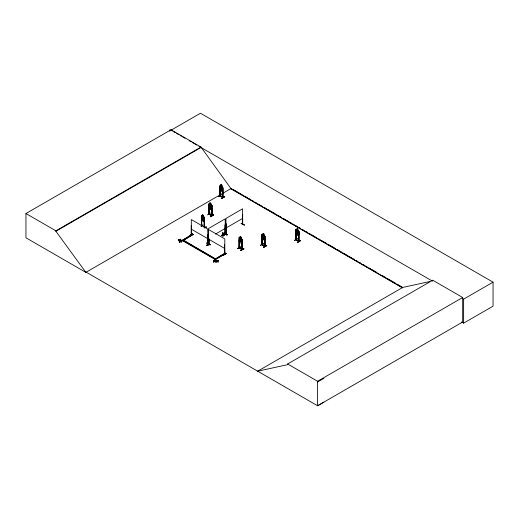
<?xml version="1.0" encoding="UTF-8"?>
<svg xmlns="http://www.w3.org/2000/svg" width="519" height="519" viewBox="0 0 519 519"><rect width="100%" height="100%" fill="white"/><g stroke="black" fill="none" stroke-linecap="round" stroke-linejoin="round"><path stroke-width="0.78" d="M222.826 234.906C222.061 229.567 225.382 237.3 222.255 235.613L222.885 233.012M222.567 235.769L222.768 233.089L222.113 235.399M222.826 233.025L222.184 235.165M222.255 235.613L222.794 233.128M206.847 243.152C213.491 247.784 208.34 242.126 206.847 243.158M210.15 244.65L206.997 242.892M224.409 232.836L227.569 234.796L224.273 233.076M223.605 235.548L223.021 233.076L223.676 235.315M202.832 217.74L203.792 217.234L203.143 218.214L203.824 220.004L202.942 218.35C202.572 219.998 201.301 218.642 202.721 217.961L202.079 216.248L202.89 217.746M210.39 205.654L211.343 205.141L210.695 206.127L211.376 207.918L210.493 206.257C210.085 207.892 208.936 206.581 210.273 205.874L209.637 204.155L210.474 205.719M240.511 239.499L241.471 238.987L240.822 239.973L241.452 241.757L240.615 240.102C240.213 241.711 239.006 240.42 240.401 239.72L239.759 238L240.569 239.499M263.457 236.255L264.359 235.743L263.71 236.729L264.385 238.519L263.503 236.865C263.049 238.435 261.926 237.209 263.282 236.476L262.646 234.757L263.444 236.158M297.393 231.383L298.295 230.871L298.38 233.18L297.874 233.829L296.913 233.278L296.407 232.038L296.913 228.477L297.938 229.067L297.874 230.287L298.38 230.974L297.647 231.85L298.276 233.634L297.445 231.987C297.108 233.602 295.791 232.324 297.225 231.597L296.583 229.885L297.426 231.448M204.051 221.73L204.421 220.763M204.46 220.789L204.071 221.782L201.67 220.393L201.391 219.018M211.979 208.67L211.629 209.689L209.222 208.301L208.91 206.945L209.261 208.281L211.661 209.67L212.012 208.696M219.842 188.747L220.121 190.123L222.528 191.511L222.878 190.492M241.724 243.482L242.139 242.542L241.75 243.534L239.35 242.152L239.064 240.771M298.931 234.4L298.574 235.418L296.174 234.03L295.856 232.674M210.474 213.069L207.366 214.853M202.923 225.162L201.657 225.882M240.602 246.914L237.339 248.666L240.459 246.862M260.369 245.474L263.49 243.671M294.312 240.595L297.458 238.643L294.338 240.446M192.75 234.063L189.656 235.86M206.504 245.584L209.624 243.638L206.523 245.448M191.174 235.049L191.524 235.243L191.316 225.402L191.226 235.094M191.628 234.835L191.174 234.698L191.524 234.893M207.516 244.151L207.983 244.261L207.522 244.235M208.022 244.773L208.482 244.897L208.158 235.126L208.054 244.832L208.443 244.877M224.416 254.258L224.506 244.566L224.364 254.226L224.831 254.336L224.792 238.896L208.158 229.294L208.482 244.897M224.824 253.999C223.929 253.836 225.24 253.862 224.662 254.394M209.968 203.928L209.929 202.767L210.986 203.338L210.922 204.557L212.012 205.524L211.979 215.833L208.885 214.062L208.91 203.779L210 203.986M209.345 213.834L209.053 213.653L209.138 214.23L209.034 204.402L209.235 214.25M219.79 195.871L223.014 197.57M220.244 195.657L219.926 195.455L220.043 196.052L219.933 186.224L220.108 196.052M211.694 206.062L212.083 206.166L211.694 206.062L211.694 215.703L211.869 215.255M209.001 213.984L212.115 215.748L211.771 215.236M222.612 197.168L222.593 197.525L222.703 187.826M239.155 238.247L239.051 247.913L242.133 249.697L242.139 239.369L241.082 238.383L241.114 237.183L240.089 236.593L240.122 237.832L239.032 237.624L239.019 247.926L239.421 247.634M239.311 248.076L239.33 238.474M241.919 249.425L241.932 243.048M242.133 249.347L241.835 249.191M261.952 244.352L262.192 244.488M262.355 244.793L262.043 235.01L262.251 244.851M264.722 245.948L265.079 245.993M295.849 239.81L298.963 241.575L298.931 231.253L297.938 230.248M296.187 239.629L295.836 239.441L296.297 239.914L296.265 233.492M296.297 239.661L299.074 241.147L298.665 241.076M295.953 239.713L299.074 241.497L298.756 231.734L298.613 241.374L298.756 231.734M208.956 243.463C208.314 244.494 209.948 241.017 208.956 238.824M225.337 234.38L225.201 224.701L224.993 234.549L225.09 234.179M226.154 233.563L226.368 224.15L225.979 224.253L226.368 224.15M213.426 262.024L214.165 261.355L213.445 260.48L214.165 261.154L213.426 262.024L214.924 260.48L215.255 260.681L214.529 261.342L215.262 262.024L214.529 261.141L215.255 260.48M215.255 260.681L214.353 261.206L213.445 260.681M216.287 262.024L217.026 261.355L216.306 260.48L217.026 261.154L216.287 262.024L218.116 260.48L217.39 261.342L218.123 262.024L217.39 261.141L218.116 260.48M218.116 260.681L217.221 261.206L216.306 260.681M213.426 261.823L214.334 261.284L215.262 261.823M216.287 261.823L217.195 261.284L218.123 261.823M208.567 230.066L208.567 228.47L225.201 218.869L225.291 234.393L224.889 234.484M242.295 224.085L242.749 223.942L242.405 224.143M222.878 197.648L222.911 187.346L220.147 185.413L219.809 185.601L219.842 195.916M239.064 237.657L239.408 237.417L242.068 239.389M264.813 239.006L264.677 246.291L264.813 236.606L265.131 246.389L261.894 244.67L261.92 234.387L263.01 234.594L262.977 233.349L263.996 233.939L264.443 238.059L263.931 238.708L262.977 238.156L262.465 236.917L262.465 234.711L262.977 234.614M295.895 229.541L296.232 229.301L298.555 230.683M178.873 240.66L179.821 239.875L181.118 240.31L179.821 240.076C177.187 241.588 180.807 238.844 178.776 240.466M179.613 242.256L180.567 241.471L181.864 241.906L180.567 241.672C177.926 243.184 181.553 240.44 179.522 242.062M179.535 240.005L178.393 239.441L179.717 239.674C182.026 238.37 178.64 240.329 181.118 240.31M178.393 239.642L179.717 239.875L180.651 239.304L180.002 239.947M180.275 241.601L179.139 241.037L180.456 241.27C183.051 239.791 179.49 242.49 181.481 240.894M179.224 241.419L180.456 241.471L181.391 240.699M189.675 235.924L192.776 233.907L189.675 235.723M207.658 234.841L207.723 244.443M225.077 234.517L225.311 224.766M242.607 223.903L242.431 224.5L242.607 214.652L242.756 224.305L242.405 224.493L242.717 214.71M208.184 244.378L208.307 244.968L208.443 235.289M226.855 235.01L223.89 233.316M241.127 223.371L244.436 225.058L241.296 223.267M206.393 245.377L209.488 243.56L206.4 245.545M226.29 233.673L225.947 233.874L225.979 218.415L242.607 208.813L242.295 224.435M225.311 234.367L224.922 234.465M226.368 233.751L226.083 233.939L226.089 224.312M208.372 244.721L208.443 244.527M223.391 255.361L226.342 253.304M86.232 272.196L85.895 272.397L25.95 237.786L25.95 213.536L171.036 129.769L200.989 147.059L230.942 188.605L402.433 287.617M171.036 129.769L171.036 130.217L200.457 113.233L493.05 282.161L493.05 306.165L463.629 323.149L461.527 321.929M25.95 213.536L55.903 230.825L200.989 147.059M323.934 402.147L317.583 405.767L86.193 272.177L85.849 272.371L55.903 231.273L200.989 147.506M220.166 185.348C221.477 187.132 220.575 182.63 220.867 185.828L220.354 185.925L220.354 188.131L220.867 189.37L221.821 189.922L222.333 189.273L221.821 185.199M222.515 186.743L221.853 186.36L221.885 185.16L220.828 184.589M220.121 190.123L222.528 191.511M85.849 272.371L231.279 188.41M221.405 194.735L218.285 196.74M209.929 202.767L209.455 206.309L209.968 207.548L210.922 208.1L211.434 207.451L211.434 205.245L210.986 204.518M222.56 197.22C225.09 197.622 215.372 193.691 222.911 197.317M222.612 197.518L222.703 191.024M224.526 196.539C214.522 202.605 231.487 193.074 221.451 198.537M202.41 214.84L203.435 215.43L202.41 214.84L201.897 218.402L202.41 219.641L203.364 220.192L203.876 219.543L203.435 215.43M201.651 216.721L201.372 216.559L201.651 226.323M203.435 216.611L204.46 217.617L204.531 227.86M201.696 215.683L204.097 216.994M204.421 217.636L204.064 217.013M204.142 218.155L204.531 218.259L204.142 218.155L204.142 226.959M212.115 215.437L209.235 213.997L211.927 215.469M210.519 216.533L213.64 214.73L210.675 216.812M210.532 216.702L213.653 214.898M200.905 226.187L202.948 225.012L201.644 225.992M214.847 259.279L225.24 252.98L225.849 253.33L215.45 259.63L182.15 240.407L192.543 234.101L193.146 234.452L183.447 240.355M182.844 240.005L192.543 234.406L193.146 234.75M206.075 226.816L204.823 227.53L206.244 227.108M193.146 234.452L182.753 240.751L183.363 240.102L215.45 258.929L211.966 256.918M204.823 227.731L206.095 226.991M204.999 227.828L206.244 227.101M215.495 234.069L225.201 228.47M225.979 228.016L242.607 218.415M222.846 234.556L221.516 235.418L222.949 236.184L224.279 235.386L222.846 234.556L224.279 235.36M241.822 249.548L241.932 239.849M215.541 258.884L225.24 253.278L225.849 253.629M182.15 240.102L215.45 259.331L225.849 253.33M261.92 234.387L261.907 244.689L264.988 246.434L264.658 235.503M263.996 235.126L264.645 235.535L262.257 234.199M261.92 237.553L262.231 238.909L264.671 240.278L262.27 238.889M240.628 250.366C250.359 244.871 233.758 254.414 243.904 248.828M240.628 250.567L243.924 248.854M265.099 236.768L264.703 236.67M264.937 246.077L262.251 244.605L265.138 246.025M263.516 247.122L266.649 245.338L263.535 247.154M263.691 247.42L266.792 245.591L263.535 247.284M295.895 229.489L295.875 239.83L295.856 229.508L296.952 229.716M295.986 230.131L296.187 239.979M298.568 230.65C299.444 232.434 299.606 237.968 296.174 234.03M299.035 231.896L298.646 231.792M300.598 240.472L297.627 242.522M297.458 242.444L300.605 240.628M257.346 371.383L402.776 287.416L429.57 281.59M257.684 371.182L287.636 364.669L287.636 363.975L432.723 280.208L462.676 297.497L462.676 322.001L317.583 405.767L317.583 381.264L462.676 297.497M432.723 280.902L432.385 281.103L198.9 146.3M462.241 298.341L463.629 299.145L493.05 282.161M317.583 381.965L323.934 378.345M226.258 224.085L226.407 233.745M222.593 187.884L222.988 187.988L223.021 197.609L219.926 195.799L219.933 186.224M211.771 215.586L211.804 209.202M201.443 225.726L201.742 225.882M204.22 227.328L204.57 227.517L204.142 227.445M262.011 244.241L262.205 244.858M264.781 245.844L264.969 246.434M298.723 240.965L298.918 241.582M241.153 223.319L244.293 225.11M223.747 233.375L226.881 235.159M207.626 244.423L207.976 244.624L207.944 229.171L191.316 219.569L191.316 235.003M209.183 213.88L209.099 213.653M209.079 214.016L208.975 203.792M239.363 247.745L239.019 247.582M213.445 260.48L214.353 261.012M216.306 260.48L217.221 261.012M214.334 261.485L215.262 262.024M217.195 261.485L218.123 262.024M208.677 243.969L208.677 238.993M180.002 239.746L181.118 240.115M178.393 239.441L179.535 239.81M180.742 241.341L181.864 241.711M180.275 241.406L179.139 241.037M180.742 241.543L181.864 241.906M207.788 244.657L207.723 244.092M298.918 241.231L296.109 239.596M211.914 215.833L212.012 205.524L209.248 203.591M239.265 247.725L239.473 248.03M239.207 247.861L242.25 249.62L242.211 240.012L241.822 239.914M242.036 249.678C242.114 248.27 236.002 246.415 242.055 249.315M208.878 243.722L208.846 238.766M206.997 243.022L210.163 244.851M224.792 254.316L224.506 244.566M171.036 130.217L172.431 131.022M173.826 131.826L175.221 132.63M176.609 133.435L178.698 134.642M180.093 135.446L181.488 136.25M182.883 137.055L184.972 138.262M189.15 140.675L191.239 141.882M192.633 142.686L196.811 145.093M232.681 189.214L237.579 192.043M238.98 192.854L241.082 194.067M242.477 194.872L243.878 195.682M245.279 196.487L247.381 197.7M248.783 198.511L250.177 199.322M251.579 200.126L253.681 201.34M255.082 202.151L256.477 202.955M258.579 204.168L259.98 204.979M261.381 205.784L262.776 206.594M264.878 207.808L266.279 208.612M267.681 209.423L275.381 213.867M277.477 215.08L281.681 217.506M283.076 218.311L287.98 221.139M289.375 221.95L291.477 223.164M292.878 223.968L294.279 224.779M295.681 225.59L297.776 226.797M299.178 227.607L300.579 228.418M302.674 229.625L304.076 230.436M305.477 231.247L307.579 232.46M308.98 233.265L310.375 234.075M311.776 234.88L313.878 236.093M315.28 236.904L316.674 237.708M318.776 238.922L320.178 239.733M321.579 240.537L326.477 243.366M327.878 244.177L335.579 248.62M336.974 249.431L341.878 252.26M343.273 253.064L348.178 255.899M349.572 256.704L351.674 257.917M353.076 258.728L354.477 259.532M355.878 260.343L357.974 261.557M359.375 262.361L360.776 263.172M362.872 264.385L364.273 265.19M365.674 266L367.076 266.805M369.178 268.018L370.572 268.829M371.974 269.633L376.872 272.469M381.776 275.297L385.974 277.717M387.375 278.528L395.776 283.374M397.171 284.185L402.076 287.013M230.481 188.54L402.536 287.876M300.748 240.745L300.572 240.446L297.478 242.276M263.341 243.625L260.395 245.325M202.449 216.079L201.353 215.872L201.372 226.2M201.606 225.96L201.424 215.885M191.316 229.171L207.944 238.772M208.158 238.896L224.792 248.497M184.057 240.81L210.571 256.114M287.636 363.975L317.583 381.264M226.349 253.46L223.241 255.114M201.424 219.031L201.729 220.354M223.345 235.73L222.969 233.141L222.962 235.808M222.949 233.018L223.228 234.945M463.629 299.145L463.629 323.149M264.956 236.145L264.956 239.298M239.441 238.409L239.363 248.095M208.567 238.928L208.534 243.924M204.421 217.617L204.421 227.925M204.252 218.097L204.298 227.705M201.761 219.861L201.761 226.258M191.595 225.564L191.498 235.25L191.381 234.653M180.651 239.103L180.742 239.499M169.862 129.679L169.862 131.268M55.903 230.825L55.903 231.273M222.281 189.695L221.392 188.079C221.055 189.695 219.745 188.416 221.172 187.69L220.536 185.971L221.373 187.541C221.749 185.977 222.969 187.314 221.6 187.943L222.281 189.695M264.988 239.278L264.612 240.245L265.021 239.304M241.556 241.296L241.043 241.945L240.089 241.393L239.577 240.154L240.089 236.593L241.114 237.183L241.556 241.296M221.652 185.296L221.036 184.939L221.652 185.692L221.652 185.296M297.698 229.203L297.089 228.847L297.698 229.599L297.698 229.203M221.821 186.775L220.867 186.224L220.867 188.423L221.821 188.974L221.821 186.775M297.874 230.683L296.913 230.131L296.913 232.33L297.874 232.882L297.874 230.683M210.746 203.474L210.137 203.117L210.746 203.87L210.746 203.474M263.762 234.082L263.146 233.725L263.762 234.471L263.762 234.082M210.922 204.953L209.968 204.402L209.968 206.607L210.922 207.159L210.922 204.953M263.931 235.555L262.977 235.003L262.977 237.209L263.931 237.76L263.931 235.555M203.195 215.567L202.585 215.21L203.195 215.962L203.195 215.567M240.874 237.319L240.258 236.969L240.874 237.715L240.874 237.319M203.364 217.046L202.41 216.494L202.41 218.7L203.364 219.252L203.364 217.046M241.043 238.798L240.089 238.247L240.089 240.453L241.043 241.004L241.043 238.798"/></g></svg>
